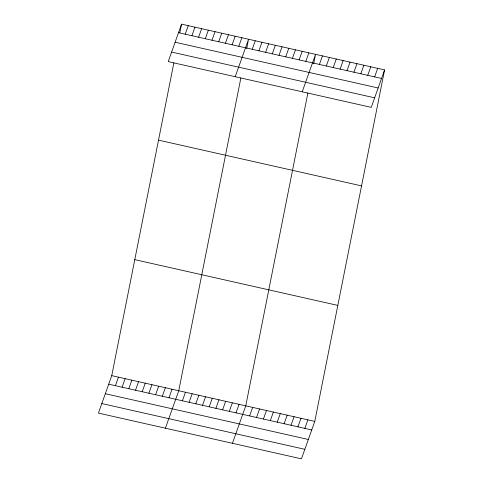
<?xml version="1.0" encoding="UTF-8"?>
<svg xmlns="http://www.w3.org/2000/svg" width="483" height="483" viewBox="0 0 483 483"><rect width="100%" height="100%" fill="white"/><g stroke="black" fill="none" stroke-linecap="round" stroke-linejoin="round"><path stroke-width="0.72" d="M384.583 69.902L371.246 107.359L168.217 61.607L181.554 24.15L384.583 69.902L314.783 421.393L301.446 458.85L98.417 413.098L111.754 375.641L173.874 62.814M179.845 32.741L181.554 24.15M240.872 77.914L178.752 390.741L165.415 428.198M246.704 48.554L248.552 39.25L235.215 76.706M307.876 93.014L245.756 405.841L232.42 443.291M313.702 63.653L315.556 54.35L302.219 91.8M185.212 34.202L188.249 25.659M191.908 35.712L194.951 27.169M198.61 37.221L201.653 28.678M205.311 38.731L208.354 30.188M212.013 40.24L215.05 31.697M218.708 41.749L221.751 33.206M225.41 43.259L228.453 34.722M232.112 44.768L235.155 36.231M115.413 385.694L118.45 377.151M238.813 46.277L241.85 37.74M122.108 387.203L125.151 378.66M128.81 388.712L131.853 380.169M252.211 49.302L255.253 40.759M135.512 390.222L138.555 381.679M258.912 50.812L261.955 42.269M142.213 391.731L145.25 383.194M265.614 52.321L268.651 43.778M148.909 393.24L151.952 384.703M272.309 53.83L275.352 45.287M155.611 394.75L158.653 386.213M279.011 55.34L282.054 46.797M162.312 396.259L165.355 387.722M285.713 56.849L288.756 48.306M169.014 397.775L172.051 389.232M292.414 58.358L295.451 49.815M299.11 59.868L302.153 51.325M182.411 400.793L185.454 392.25M305.811 61.377L308.854 52.834M189.113 402.303L192.156 393.76M195.814 403.812L198.851 395.269M319.414 64.444L322.457 55.901M202.51 405.322L205.553 396.778M326.321 66.002L329.358 57.459M209.211 406.831L212.254 398.288M333.222 67.554L336.265 59.017M215.913 408.34L218.956 399.797M340.123 69.111L343.165 60.568M222.615 409.85L225.652 401.307M347.029 70.669L350.066 62.126M229.31 411.359L232.353 402.822M353.93 72.221L356.973 63.678M236.012 412.868L239.055 404.331M360.831 73.778L363.874 65.235M367.738 75.336L370.781 66.793M249.614 415.935L252.657 407.392M374.639 76.888L377.682 68.344M256.521 417.493L259.558 408.95M263.422 419.045L266.465 410.508M270.323 420.602L273.366 412.059M277.23 422.16L280.273 413.617M284.131 423.712L287.174 415.175M291.032 425.269L294.075 416.726M297.939 426.827L300.981 418.284M304.839 428.379L307.882 419.842M178.511 32.693L381.546 78.445M175.112 42.232L378.147 87.984M171.61 52.061L374.645 97.82M158.521 140.142L361.55 185.895M134.787 259.649L337.816 305.401M111.754 375.641L314.783 421.393M108.711 384.184L311.746 429.936M105.312 393.723L308.347 439.476M101.81 403.559L304.845 449.311"/></g></svg>
